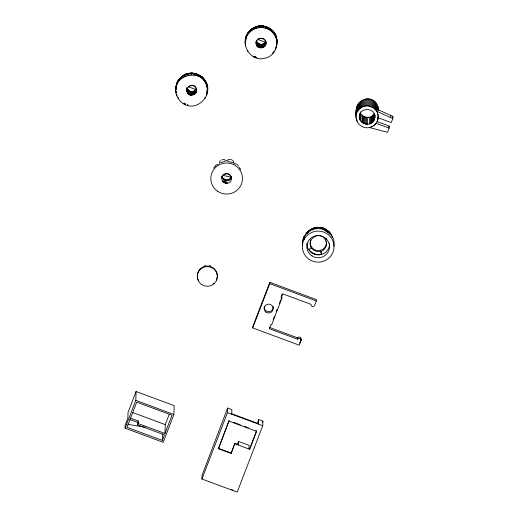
<?xml version="1.0" encoding="UTF-8"?>
<svg xmlns="http://www.w3.org/2000/svg" width="518" height="518" viewBox="0 0 518 518"><rect width="100%" height="100%" fill="white"/><g stroke="black" fill="none" stroke-linecap="round" stroke-linejoin="round"><path stroke-width="0.78" d="M261.48 47.293L257.381 45.578L260.049 47.481L259.855 44.172L257.77 42.988L256.52 40.967C253.457 49.605 267.948 50.071 265.779 41.647C264.096 35.716 254.344 38.63 256.404 44.516M219.392 163.319L219.69 161.661L220.448 160.684M257.193 46.238L257.822 45.895L257.77 42.988L257.66 46.529L258.1 45.649L257.77 42.988L257.375 45.636L261.344 47.255L260.638 46.62L260.645 44.328L259.855 44.172C260.871 45.921 258.094 48.556 259.531 46.478L259.848 46.445M258.333 46.465L258.482 46.983L260.075 47.274L260.535 47.87C261.532 46.983 260.865 46.568 261.454 44.354L261.247 47.047L262.147 47.792L262.257 44.244L260.645 44.328C261.279 48.815 258.035 46.853 259.097 43.894L258.592 46.581L258.281 47.034L257.951 45.61L257.517 45.461L258.281 47.034L258.333 46.465L257.634 46.601L260.917 47.229L262.257 44.244L264.407 43.188L265.436 41.971L265.326 45.513M190.236 95.027L190.449 94.159L189.633 93.441L190.009 91.297L191.686 91.608L191.848 94.464L191.343 94.477L189.97 93.57L190.009 91.297L188.546 90.443L187.115 88.39L187.004 91.932C188.837 97.837 198.549 94.58 196.251 88.759C194.425 82.854 184.706 86.117 187.004 91.932M306.475 233.43L305.944 233.922L308.819 230.834L312.393 228.58L315.08 227.693L318.602 227.344M369.703 127.493C363.604 129.053 356.805 124.547 356.112 118.24C354.921 110.878 356.643 100.55 365.572 99.398L365.591 98.951C369.425 98.297 373.556 99.806 376.023 102.823L377.952 106.689L378.535 109.848M356.371 108.385L356.514 112.652M207.427 91.466C207.401 62.937 163.086 75.725 179.066 99.786C194.839 118.628 219.794 90.676 201.275 76.709M207.478 89.841C207.634 86.81 206.973 83.735 205.458 81.099C198.472 72.844 203.108 77.195 206.183 82.511L206.132 84.136M125.097 428.172L125.194 425.071L127.855 418.155L128.037 412.399L136.072 391.511L174.171 405.652L173.893 414.51L163.196 442.314L125.097 428.172L135.794 400.375L136.072 391.511M138.248 421.03L138.17 423.543L164.983 433.488L172.008 415.229L136.726 402.143L127.039 427.311L162.322 440.404L164.446 434.874L137.639 424.922L138.248 421.03L130.491 418.149M162.322 440.404L162.522 433.961M164.983 433.488L165.261 424.63L169.192 414.406M175.796 89.983L176.612 83.935L177.829 81.184L179.047 79.908L178.27 81.145M175.906 88.487C175.958 85.03 177.234 80.633 179.947 78.749M176.023 92.968L176.075 91.349L176.463 92.696M176.159 87.005L176.67 83.851L178.684 79.843M176.56 85.554C176.288 84.408 177.842 80.361 177.098 84.156M176.832 95.862L176.884 94.237M177.778 82.809L177.881 81.112M178.581 81.533L178.632 79.908M178.192 98.549L178.224 97.468M179.506 80.342L179.604 78.652M180.549 79.241L180.601 77.616L180.95 77.687M181.689 78.244L181.74 76.619L182.058 76.722M182.925 77.363C182.174 74.527 187.898 72.999 189.258 73.873M184.246 76.599C184.505 72.06 194.425 72.857 197.623 74.339L197.572 75.958M185.632 75.971L185.684 74.346C187.833 73.614 192.696 72.177 193.946 73.854M187.076 75.473L187.121 73.847M186.791 91.123L186.817 87.451M187.354 92.696L187.464 89.154M191.44 94.852C190.326 94.347 187.658 92.223 187.84 93.389L187.95 89.847L188.261 92.709L192.003 94.509L191.686 91.608L194.14 90.993L195.953 89.258L195.843 92.806M188.558 75.11L188.623 73.439L189.199 73.595M190.074 74.89L190.132 73.226L192.418 73.167L196.18 73.841L196.128 75.466M191.602 74.819C190.19 72.397 194.684 72.611 193.13 74.89M193.253 94.885L193.363 91.343M194.03 94.541L194.14 90.993M194.645 75.104L194.684 73.439L194.036 73.401M194.736 94.069L194.846 90.527M195.344 93.486L195.461 89.938M196.212 92.049L196.303 89.213M196.445 91.246L196.51 89.115M198.964 76.593L199.016 74.968L196.05 74.029M200.285 77.35L200.304 75.673L198.627 75.363M201.521 78.231L201.573 76.612L200.304 75.673M202.667 79.228L202.778 77.635L202.221 77.94M203.716 80.329L203.762 78.704M204.642 81.52L204.694 79.895M205.452 82.796C205.814 79.267 201.418 76.36 198.795 75.123M205.096 98.537L205.128 97.449M206.682 85.541L206.527 83.793L207.511 88.338M206.442 95.843L206.449 94.101M207.083 86.985L206.922 85.217L207.433 87.743M206.915 94.418L207.42 89.737M207.245 92.955L207.291 91.33L206.818 90.974M207.342 88.468L207.394 86.843L206.915 86.623M257.809 423.705L257.873 421.633L258.67 419.561L262.904 421.128L262.762 425.712L237.212 492.1L201.936 479.008L202.052 475.317L227.629 408.042L231.863 409.608L231.714 414.186M218.408 448.769L229.073 420.661L218.408 448.769L231.112 453.483L234.848 443.356L238.377 444.664L238.481 441.414L249.061 445.344L248.964 448.594L249.65 449.294L234.835 443.796M201.936 479.008L227.486 412.619L227.629 408.042M231.112 453.483L234.848 443.356M270.072 29.332C281.695 34.907 277.939 56.786 264.135 58.34C249.793 62.173 239.076 42.133 248.821 32.22M245.331 44.645C245.014 40.495 245.895 32.764 249.987 31.307M245.254 43.214L245.927 37.251L248.465 32.142M245.545 46.07L245.383 43.026L245.597 44.444M245.493 40.359L245.869 37.335L246.354 37.192L246.147 38.028L246.283 36.577L247.351 34.596L247.08 35.172M245.817 38.96C246.192 38.358 246.587 34.317 246.542 36.577M246.27 37.6L247.105 34.564M246.846 36.279L247.552 35.023L247.598 33.398L248.031 33.372M247.701 51.373L247.733 50.291M247.552 35.023L248.368 33.832L248.413 32.207M248.368 33.832L249.287 32.725L249.385 31.035M249.287 32.725L250.317 31.702L250.369 30.076L250.958 30.342M250.317 31.702L251.431 30.776L251.521 29.099L256.669 26.567L260.146 25.932L263.902 26.14L263.856 27.81C270.584 28.891 276.217 34.725 276.839 41.544M251.431 30.776L252.629 29.953L252.732 28.27L255.711 27.124M252.629 29.953L253.904 29.248C253.949 24.909 263.779 25.699 266.725 26.949C273.795 29.371 278.011 37.134 276.865 44.412M253.904 29.248L255.238 28.658L255.283 27.033L258.579 26.101L261.719 25.913M256.19 42.949L256.255 40.818M255.238 28.658L256.617 28.192L256.669 26.567M256.229 43.739L256.326 40.741M256.708 45.254L256.818 41.705M257.414 45.5L257.129 45.927L257.239 42.385L257.822 45.895L257.142 46.199L259.492 47.429L258.637 47.3L259.052 46.95L258.987 47.436L257.375 45.636L257.77 42.988L257.647 45.442M256.617 28.192L258.035 27.855C256.973 24.404 265.987 26.023 266.084 27.26M257.822 45.487L258.171 46.97M258.035 27.855L259.486 27.642L259.596 26.224M259.486 27.642L260.942 27.571L261.001 25.9L261.713 25.978M252.726 327.926L252.771 326.593L269.8 282.336L316.368 299.611L316.323 300.945L314.517 305.646A1.93 1.897 1.8 0 1 310.988 304.338L282.763 293.861L281.17 298.012L281.876 298.277L271.652 324.831L270.946 324.572L269.354 328.723L297.572 339.193A1.93 1.897 1.8 0 1 301.1 340.501L299.294 345.202L252.726 327.926L269.755 283.663L269.8 282.336M263.856 27.81L262.406 27.622L262.425 26.204M262.917 47.559L263.034 44.011M263.643 47.203L263.753 43.654M264.297 46.73L264.407 43.188M265.287 28.127L265.333 26.502L262.445 26.023M264.86 46.167L264.976 42.618M265.676 44.801L265.76 41.964M265.896 44.036L265.961 41.906M266.673 28.574L266.712 26.904L268.071 27.519L268.02 29.144M249.65 449.294L256.572 431.313L255.879 430.613M269.302 29.83L269.354 28.205L268.071 27.519M270.519 30.633L270.571 29.008L269.243 28.199M258.527 424.138L258.67 419.561M271.652 31.54L271.704 29.915L270.441 28.989M272.695 32.543L272.746 30.925L270.571 29.008M272.882 53.471L272.921 52.389M273.64 33.644L273.692 32.019M273.808 52.357L273.841 51.276M274.475 34.823L274.527 33.197L272.746 30.925M275.2 36.066C275.718 34.194 273.666 31.397 272.248 31.268M275.323 49.909L275.375 48.284M275.803 37.374C276.975 36.228 273.996 33.385 275.434 34.842M275.906 48.595L275.906 46.853M276.275 38.733C277.02 38.177 275.362 34.337 275.621 36.234M276.353 47.229L276.729 44.205L276.677 45.83M276.625 40.126C277.266 39.556 275.854 35.509 276.055 37.672M269.354 328.723L269.392 327.389L297.617 337.865A1.93 1.897 1.8 0 1 301.146 339.173L301.1 340.501M281.17 298.012L281.209 296.684L281.915 296.943L281.876 298.277M297.572 339.193L297.617 337.865M303.813 236.681L304.001 239.737A15.838 15.527 1.8 0 1 330.769 237.205A15.838 15.527 1.8 0 1 321.277 261.868A15.838 15.527 1.8 0 1 302.907 242.586L302.713 239.53L304.092 236.784A15.838 15.527 1.8 0 1 333.916 246.238M304.001 239.737L304.092 236.784M306.721 234.201L306.766 232.763L307.336 232.329M307.18 233.67L307.226 232.232M307.647 233.132L307.692 231.695L308.307 231.313M308.158 232.647L308.204 231.209M308.683 232.155L308.728 230.717L309.375 230.4M308.683 249.721L308.696 249.365C311.299 253.593 316.841 255.607 321.568 254.144L320.648 251.172L320.137 251.314A8.146 7.984 1.8 0 1 311.674 248.174L311.383 247.733L308.683 249.721L308.482 249.417A11.312 11.092 1.8 0 1 306.999 243.143M309.887 231.404L309.855 229.843L310.528 229.591M309.557 250.544L311.389 252.674M310.405 230.905L310.45 229.468M310.211 251.269L311.706 252.525M311.014 230.523L311.059 229.085L311.758 228.898M312.289 229.882L312.335 228.444L313.053 228.328M312.348 230.018L312.335 228.444M312.535 253.056L314.303 254.047L317.178 254.558M313.63 229.364L313.675 227.926L314.4 227.881M314.309 229.176L314.355 227.739M315.009 228.982L315.054 227.544L315.779 227.57M315.734 229.008L315.753 227.421M316.433 228.885L316.466 227.298L317.184 227.389M317.139 228.826L317.178 227.24M318.162 254.61L320.13 254.467M319.289 228.652L319.334 227.214L320.04 227.292L319.975 228.878M320.681 228.956L320.759 227.376L321.451 227.525L321.406 228.962M329.59 243.544A11.312 11.092 1.8 0 1 321.911 254.396L321.555 254.5L320.648 251.172M322.118 229.111L322.164 227.674L322.837 227.894L322.746 229.468M321.555 254.5L321.568 254.144M323.485 229.545L323.53 228.108L324.177 228.386L324.132 229.824M324.074 229.96L324.177 228.386M325.349 230.581C326.042 227.182 320.26 227.791 317.897 227.331M325.421 230.452L325.466 229.014M320.642 251.528L320.895 251.457A8.146 7.984 1.8 0 0 325.343 239.905L324.916 238.895A8.146 7.984 1.8 0 0 316.453 235.755L315.669 236.318A8.146 7.984 1.8 0 0 311.227 247.869L311.37 248.09M326.638 231.196L326.683 229.759L324.773 228.801M327.234 231.604L327.279 230.167L327.816 230.614L327.771 232.051M328.328 232.517L328.373 231.08L328.865 231.578L328.82 233.016M328.71 233.119L328.865 231.578M329.325 233.527L329.37 232.09L326.01 229.48M329.765 234.078L329.811 232.64L329.37 232.09M330.212 234.635L330.257 233.197L329.247 232.187M356.021 117.172L356.248 109.447M356.248 113.811L356.319 111.597M356.164 115.028L356.604 107.336M356.306 119.295L356.352 117.819M356.397 113.979L356.941 106.313M356.604 120.331L356.649 118.855M356.734 112.956L357.167 111.972L357.375 105.329M357.006 121.329L357.051 119.852M357.167 111.972L357.698 111.033L357.912 104.39M357.698 111.033L358.326 110.153L358.534 103.509M358.326 110.153L359.032 109.337L359.246 102.687M359.486 117.062C358.825 106.689 376.197 107.278 374.831 117.586C373.938 128.211 356.649 124.916 359.57 114.601M359.032 109.337L359.822 108.592L360.029 101.942M359.583 118.046L359.68 115.093M359.816 119.011L359.997 113.099M360.165 119.93L360.437 111.784M359.822 108.592L360.683 107.925L360.891 101.275M360.638 120.804L360.852 114.154L360.373 113.287M360.683 107.925L361.603 107.343L361.81 100.699M361.914 122.326L362.134 115.236L360.852 114.154M361.603 107.343L362.574 106.857L362.788 100.207M362.691 122.954L362.911 115.864L362.134 115.236M362.574 106.857L363.597 106.462L363.804 99.819M363.545 123.478L363.765 116.388L362.911 115.864M363.597 106.462L364.646 106.171L364.86 99.521M364.458 123.886L364.685 116.796L363.765 116.388M364.646 106.171L365.727 105.976L365.948 98.893M365.423 124.171L365.643 117.087L364.685 116.796M365.727 105.976L366.815 105.892L367.042 98.802M366.414 124.339L366.64 117.249L365.643 117.087M376.845 111.376L373.077 107.55L367.91 105.912L368.136 98.821M367.424 124.372L367.644 117.282L368.648 117.185L368.628 117.631L371.438 116.602L374.164 113.753L373.957 120.403M368.997 106.035L369.224 98.951M369.405 124.055L369.612 117.411M370.072 106.268L370.292 99.178M370.344 123.711L370.551 117.062M371.115 106.598L371.335 99.508M371.231 123.245L371.438 116.602M372.118 107.025L372.338 99.935M372.047 122.669L372.261 116.026M373.077 107.55L373.297 100.46M372.785 121.995L372.992 115.352M373.426 121.238L373.633 114.588M373.977 108.165L374.197 101.075M374.372 119.503L374.559 113.597M374.812 108.858L375.032 101.768M374.663 118.557L374.779 114.867M374.831 117.586L374.909 115.126M375.569 109.635L375.796 102.545M376.249 110.476L376.456 103.827M377.344 112.335L376.69 111.202L376.754 109.13L392.903 116.382L392.838 118.454L391.239 122.598L378.146 117.741L377.603 113.183M376.89 109.9L377.052 104.733M377.434 109.382L377.551 105.691M370.532 127.24C374.022 126.152 377.628 123.103 377.661 119.231M377.836 110.379L377.952 106.689M377.616 120.707L378.023 117.469M378.185 109.939L378.257 107.725M377.952 119.684L378.231 117.159M378.405 110.256L378.451 108.78M370.752 127.201L369.47 127.538L387.529 132.291L389.128 128.14L389.193 126.068L376.826 121.484M392.838 118.454L390.721 117.664L390.786 115.598M176.457 86.642L176.016 86.765L175.932 89.504L175.958 86.862L176.832 83.806M276.767 39.264L276.34 39.141L276.411 39.692C278.153 48.129 276.398 34.285 274.346 33.12M245.422 42.716C246.257 29.863 244.671 49.152 245.856 39.925M261.454 44.354L261.305 47.093L260.645 44.328L260.826 46.691L261.305 47.093L261.454 44.354L261.189 47.216L257.75 46.225L257.692 46.607L260.088 47.261L259.745 47.714L258.994 47.177M191.53 95.105L190.896 94.658L190.32 94.677L191.511 94.969L190.236 94.878L190.864 94.995L191.595 94.257L191.686 91.608L191.174 93.875L191.848 94.464C190.546 95.027 192.269 93.505 192.424 95.092L192.534 91.55C193.583 97.287 185.567 93.538 188.546 90.443L189.284 93.635L188.274 93.467L188.966 93.111L189.238 90.935L189.633 93.441L187.917 92.839L187.95 89.847L188.552 93.402M225.395 182.666L226.754 182.653L226.198 182.051L225.874 181.973L227.033 182.841L226.774 183.139M257.66 46.529C257.355 45.189 257.886 45.804 257.349 46.432M187.95 89.847L187.84 93.389M257.634 46.601L257.711 45.908L257.181 46.296L257.686 45.901L257.459 45.545L257.822 45.895M189.29 94.593L189.31 93.292L188.371 94.049M378.185 118.635L378.237 115.423L377.201 112.166M207.077 91.097L207.258 89.633M258.398 43.493L258.417 45.849L257.75 46.225L258.411 46.27L258.398 43.493L258.754 46.037M222.941 181.067L223.666 181.08L223.044 181.183M254.228 56.54L254.157 57.051L255.238 56.941L254.157 57.051L254.079 56.443M260.664 47.384L261.098 47.034L260.858 47.28L261.454 47.565M191.511 94.969L190.598 94.529L190.721 95.072L191.148 94.522L191.543 94.885L190.812 94.541L190.721 95.072L190.359 94.49L189.899 94.846L189.484 94.14L189.251 94.58L188.779 94.237L190.896 94.658L190.494 95.027M191.511 94.011L191.569 95.157L191.148 94.522L191.66 94.114L192.061 94.613M257.226 46.154L257.647 45.947L257.381 45.578M191.822 94.211L191.686 91.608L191.362 93.946L191.764 94.166M190.831 91.524L190.851 93.79L191.537 94.101L190.831 91.524L190.404 93.7L191.284 94.8L191.025 95.124M259.835 47.242L259.745 47.714L259.531 47.345M261.098 47.034L260.211 47.08L260.548 47.423L261.02 46.866L260.638 46.62M206.915 92.683L207.239 91.22M276.677 44.101L276.405 45.603M176.703 85.211L176.845 84.622L176.418 84.687M184.622 103.691L184.984 104.435L185.081 103.833M190.009 91.297C191.971 94.664 188.371 94.619 188.546 93.933L189.076 93.331M194.684 73.439L193.997 73.575M254.726 56.753L255.497 57.621L256.287 57.349L255.497 57.621L255.627 57.168M190.812 94.541L190.281 95.111M226.172 182.699L226.845 182.394M189.484 94.14L189.128 94.477L189.102 93.894L188.403 93.965L188.688 93.538C187.27 92.528 188.928 93.104 187.704 93.525L188.092 92.741M263.83 26.386L264.827 26.334M177.091 83.806L177.331 83.12L176.916 83.145M195.571 73.899L194.658 73.504M191.796 94.373L191.569 95.157L191.699 94.399M257.925 46.102L257.912 46.885L257.893 46.406M226.683 182.291L226.198 182.051M231.345 176.722L230.478 178.975A4.902 4.804 1.8 0 0 231.488 177.046M137.639 424.922L138.17 423.543M281.475 295.992L282.271 293.92M302.622 242.482L303.716 239.633M273.115 319.813L274.534 316.129M276.236 311.7L277.091 309.486M279.357 303.587L280.782 299.896M237.335 444.392L238.481 441.414M249.67 448.853L256.585 430.872M262.335 422.604L262.904 421.128M299.592 343.201L301.146 339.173M388.655 127.454L389.193 126.068M392.372 117.767L392.903 116.382M188.073 93.797L188.876 93.713L188.811 94.147L189.614 94.218L189.899 94.846L190.074 94.412L190.747 94.768L190.229 94.736M187.95 92.754L188.274 93.298L187.684 93.441L190.074 94.412M188.306 93.577L188.435 93.991L188.876 93.713L189.128 94.477L189.361 94.062L188.811 94.147M304.675 236.441L305.096 235.858M188.112 93.382L187.917 92.839M261.189 47.216L261.279 46.963M177.583 81.663L178.82 79.843M264.795 26.399L266.725 26.949L266.2 26.994M247.371 33.8C248.012 31.527 256.954 25.408 250.369 30.076M188.274 93.467L188.766 93.46L188.546 90.443L188.371 93.363L188.261 92.709M259.129 46.303L258.152 46.335L259.401 46.309L259.097 43.894M196.121 73.86L195.636 73.724M226.988 183.081L226.878 182.53M188.306 93.143L187.781 93.402M213.643 168.11L215.52 165.877M188.494 93.169L187.982 92.845L188.688 93.538M184.136 103.147L183.625 103.736L184.311 103.458M258.76 47.19L259.609 47.015L259.796 47.436M189.284 93.635L189.97 93.57M190.449 94.159L190.851 93.79L191.284 94.8L191.259 94.03L190.501 94.341L189.012 93.538M179.558 78.717L180.64 77.558M179.733 78.665L181.889 76.599M257.129 45.927L257.556 45.48M215.617 165.728L216.705 164.782L218.454 164.303M249.339 31.099L250.408 30.018M259.078 47.326L258.119 46.426M184.155 103.244L183.625 103.736L184.214 103.341M180.601 77.616L181.779 76.567M257.867 46.976L257.718 46.309M260.049 47.481L260.535 47.87L260.917 47.229L261.344 47.896L261.143 47.157M271.192 30.232L271.704 29.915M181.74 76.619L185.509 74.482M198.918 74.968L200.336 75.725M251.483 29.15L253.956 27.622M251.521 29.099L252.68 28.335M191.343 94.477L191.563 95.021M330.516 233.864L330.257 233.197M325.207 239.335L326.554 238.52M325.194 239.685L326.541 238.869M182.977 75.738L185.684 74.346M184.298 74.974L183.009 75.686L184.44 74.87M245.364 41.175L245.804 41M258.482 46.983L258.819 46.814M175.919 87.885L176.366 87.73L176.101 89.4L176.081 86.273M371.568 126.845L374.359 125.084L376.029 123.278L389.128 128.14M330.134 233.275L331.229 235.068M273.2 32.401L273.828 32.187M229.189 179.888L228.522 180.193M245.461 39.633L245.901 39.504M204.209 80.316L204.863 80.135M221.613 160.01L222.254 159.745M255.283 27.033L254.306 27.719M203.555 78.924L203.885 78.833M258.411 46.27L259.071 46.18M331.811 236.337L330.905 234.447M259.628 46.769L260.742 46.788L258.624 46.497M257.582 45.713L257.886 46.147M220.571 162.542L225.207 161.396M187.043 73.932L185.943 74.203M186.104 74.424L187.633 73.932M204.694 265.436L205.497 265.216M332.07 236.985L332.265 237.658M189.73 94.587L188.241 93.557L188.546 93.933M223.148 181.546L226.431 182.996M187.555 73.763L188.656 73.511M274.333 33.515L274.702 33.476M191.252 94.891L190.566 94.949M190.223 93.797L189.089 93.719L189.089 94.121M258.657 26.347C256.209 27.383 257.556 25.466 258.262 26.703L258.722 26.625L258.579 26.101M205.316 81.553L205.698 81.533M319.755 254.888L317.171 254.914M191.66 73.219L189.154 73.42M255.963 57.271L256.293 57.252M222.96 159.57L224.32 159.615L225.848 160.47A3.768 3.697 1.8 0 1 226.152 160.813A10.554 10.354 1.8 0 1 226.942 160.787A3.768 3.697 1.8 0 1 227.221 160.425L228.684 159.486L230.018 159.356M205.976 82.99L206.378 83.009M178.399 80.258L179.079 80.432M225.045 182.763L226.813 183.055M366.815 105.892L367.91 105.912M366.64 117.249L367.644 117.282M260.942 27.571L262.406 27.622M227.59 161.357L233.301 162.756M206.824 86.027L207.252 86.13M127.927 424.346L145.286 427.253M206.183 82.511L206.229 82.977M188.28 92.819L188.643 92.897M226.036 183.094L225.013 182.848M316.433 254.83L311.694 252.881M264.737 26.573L266.725 26.949M224.987 181.747L225.421 181.876M209.622 265.287L210.418 265.54M230.724 159.492L232.032 159.978M223.834 181.805L226.236 182.932M223.795 181.889L226.204 183.016M254.759 56.669L255.27 56.857M269.755 283.663L316.323 300.945M231.734 413.746L258.54 423.698M227.486 412.619L262.762 425.712M233.54 422.319L240.242 424.805M244.71 426.463L248.433 427.849M229.053 421.108L256.572 431.313M135.794 400.375L173.893 414.51M132.232 412.373L165.261 424.63M218.428 448.323L231.125 453.036M129.953 419.535L137.717 422.41M230.879 489.303L232.996 490.086M223.99 182.394L224.508 182.589M223.957 182.478L224.475 182.673M224.521 182.33L223.452 181.831M189.031 94.334L189.711 94.373L188.617 93.661M184.984 104.435L184.771 103.794L185.12 103.95M189.556 93.9L190.469 94.425M376.69 111.202L390.721 117.664M254.565 56.721L255.497 57.621M184.771 103.794L185.101 103.976M305.724 234.615L305.38 235.224M190.928 94.574L190.164 94.017M224.385 182.245L223.213 181.378L225.861 182.31A1.91 0.473 21.6 0 1 226.638 183.042M232.601 160.315L233.437 161.247L233.845 162.885A3.768 3.697 1.8 0 1 233.812 163.338A10.554 10.354 1.8 0 1 234.006 163.513M237.749 165.061L236.622 164.18L234.848 163.811A3.768 3.697 1.8 0 0 234.389 163.869M271.432 30.044L272.513 31.106M188.442 93.408L188.034 93.013L188.435 93.991L188.254 93.156M188.448 92.852L188.759 93.227M239.238 167.424L239.931 168.376M204.506 80.193L205.083 81.125M240.145 168.713L240.728 169.703M205.316 81.08L205.555 81.52M189.614 94.218L189.899 94.846M238.209 165.669L238.552 166.343M259.389 47.468L259.097 46.782M221.853 176.262L223.206 179.196A4.902 4.804 1.8 0 1 221.95 176.91M190.592 94.833L190.734 95.176M206.734 83.916L206.902 84.551M187.678 104.688L187.866 105.426L187.827 104.662M176.075 91.349L176.411 92.813M259.855 44.172L260.308 46.542M276.463 38.351L276.677 39.75M258.929 46.885L258.987 47.436M191.148 94.522L191.181 94.846M190.002 94.198L190.022 94.522M189.238 90.935L189.31 93.292M302.59 245.681A15.838 15.527 1.8 0 1 302.667 241.123M326.256 240.851A8.146 7.984 1.8 0 1 318.583 250.628A8.146 7.984 1.8 0 1 310.288 241.33M310.457 240.566A8.146 7.984 1.8 0 1 310.703 239.821M230.989 177.421A4.902 4.804 1.8 0 1 221.995 176.088M226.398 182.99A1.91 0.466 22.2 0 1 226.502 183.113M226.372 183.547A1.91 0.466 21.7 0 1 225.479 183.482M223.627 181.947A1.91 0.466 21.7 0 1 224.961 182.342M225.583 182.627A1.91 0.466 21.7 0 1 226.47 183.307M197.572 278.062A10.03 9.836 1.8 0 1 208.495 266.077A10.03 9.836 1.8 0 1 216.33 280.212M213.947 283.255A10.03 9.836 1.8 0 1 213.176 283.851M198.653 280.75A10.03 9.836 1.8 0 1 197.844 278.988M273.154 306.501A4.526 4.435 1.8 0 1 268.836 311.648A4.526 4.435 1.8 0 1 264.193 306.773M258.54 38.96L257.88 39.459L265.941 42.45L265.766 41.68A4.817 4.727 1.8 0 0 258.54 38.96M230.134 179.338L227.143 180.659A4.902 4.804 1.8 0 0 230.134 179.338M325.291 230.199L324.961 230.154A2.15 0.388 23.9 0 0 324.948 230.581L325.272 230.808A2.201 0.382 29.6 0 0 326.625 231.675L328.172 232.55A2.176 0.337 40.9 0 0 328.185 232.122L326.651 230.821A2.201 0.382 29.6 0 0 325.291 230.199M231.384 177.337L222.98 175.369A4.837 4.746 1.8 0 1 231.384 177.337M196.484 89.776L188.371 86.771A4.591 4.5 1.8 0 1 196.484 89.776M226.638 180.672L223.569 179.532A4.902 4.804 1.8 0 0 226.638 180.672M222.494 178.121L222.177 177.454L222.494 178.121M311.907 255.847A11.312 11.092 1.8 0 0 329.487 247.384A11.312 11.092 1.8 0 0 313.202 236.674A11.312 11.092 1.8 0 0 311.907 255.847M217.67 191.304A15.838 15.527 1.8 0 0 242.437 179.778A15.838 15.527 1.8 0 0 219.846 164.497A15.838 15.527 1.8 0 0 217.67 191.304M223.439 182.155A4.902 4.804 1.8 0 0 231.462 179.442A4.902 4.804 1.8 0 0 225.052 173.983A4.902 4.804 1.8 0 0 223.439 182.155M201.742 284.602A10.03 9.836 1.8 0 0 217.327 277.098A10.03 9.836 1.8 0 0 202.894 267.605A10.03 9.836 1.8 0 0 201.742 284.602M266.012 312.147A4.526 4.435 1.8 0 0 273.154 308.987A4.526 4.435 1.8 0 0 266.783 304.5A4.526 4.435 1.8 0 0 266.012 312.147"/></g></svg>
